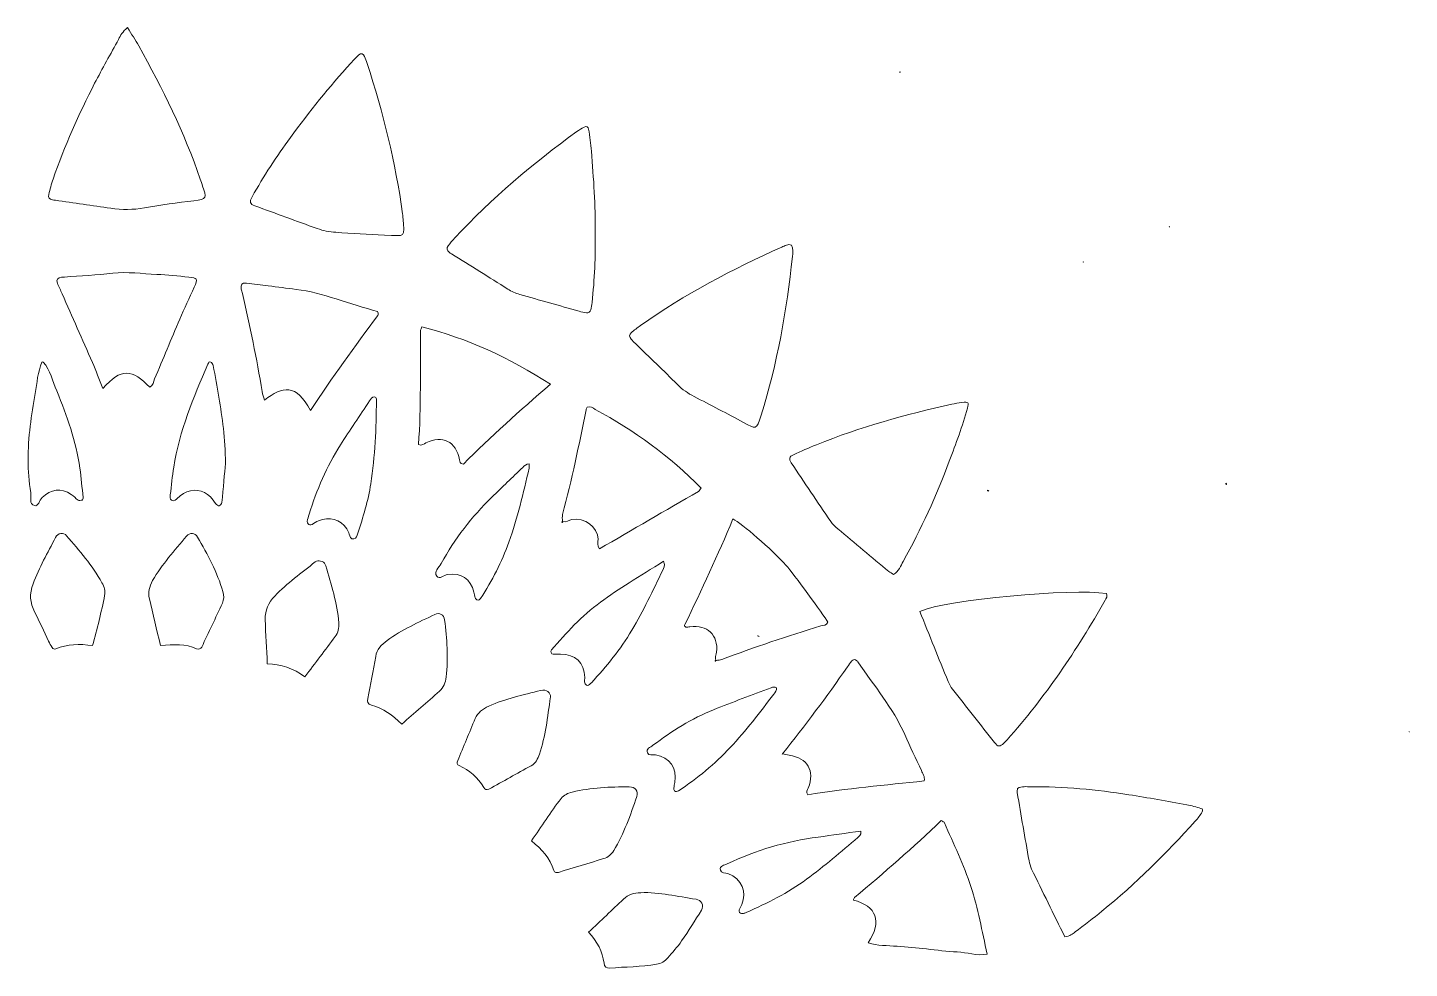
# Model space of a CAD drawing. Extents: x 352 to 2649, y -2711 to -288.
# Drawn here: x 2001 to 2575, y -930 to -540 of the extents above; entities that cross this region are included whole.
import ezdxf

# ---------------------------------------------------------------- set-up
doc = ezdxf.new("R2010")
doc.units = 0
doc.header["$MEASUREMENT"] = 0
doc.layers.add('Layer 1', color=7, linetype='Continuous')

# ---------------------------------------------------------------- blocks, each defined once
blk = doc.blocks.new('block 2')
at = {"layer": 'Layer 1', "true_color": 0xffffff}
h = blk.add_hatch(color=7, dxfattribs=at)
h.dxf.hatch_style = 2
edge = h.paths.add_edge_path()
edge.add_spline(control_points=[(2363.32, -558.13), (2363.32, -558.08), (2363.32, -558.04), (2363.33, -557.99), (2363.28, -557.98), (2363.24, -557.97), (2363.2, -557.95), (2363.23, -558.05), (2363.27, -558.15), (2363.31, -558.25), (2363.31, -558.21), (2363.31, -558.17), (2363.32, -558.13)], knot_values=[0, 0, 0, 0, 1, 1, 1, 2, 2, 2, 3, 3, 3, 4, 4, 4, 4], degree=3, periodic=1)
h = blk.add_hatch(color=7, dxfattribs=at)
h.dxf.hatch_style = 2
edge = h.paths.add_edge_path()
edge.add_spline(control_points=[(2475.15, -622.2), (2475.13, -622.19), (2475.1, -622.2), (2475.08, -622.19), (2475.06, -622.23), (2475.04, -622.26), (2475.02, -622.29), (2475.08, -622.3), (2475.12, -622.31), (2475.19, -622.33), (2475.17, -622.28), (2475.17, -622.24), (2475.15, -622.2)], knot_values=[0, 0, 0, 0, 1, 1, 1, 2, 2, 2, 3, 3, 3, 4, 4, 4, 4], degree=3, periodic=1)
h = blk.add_hatch(color=7, dxfattribs=at)
h.dxf.hatch_style = 2
edge = h.paths.add_edge_path()
edge.add_spline(control_points=[(2439.46, -637.02), (2439.4, -636.96), (2439.33, -636.91), (2439.27, -636.85), (2439.19, -636.99), (2439.22, -637.07), (2439.46, -637.02)], knot_values=[0, 0, 0, 0, 1, 1, 1, 2, 2, 2, 2], degree=3, periodic=1)
h = blk.add_hatch(color=7, dxfattribs=at)
h.dxf.hatch_style = 2
edge = h.paths.add_edge_path()
edge.add_spline(control_points=[(2498.72, -728.99), (2498.55, -728.74), (2498.43, -728.8), (2498.47, -729.15), (2498.47, -729.21), (2498.6, -729.27), (2498.72, -729.32), (2498.73, -729.32), (2498.74, -729.33), (2498.75, -729.33), (2498.79, -729.35), (2498.82, -729.36), (2498.85, -729.38), (2498.83, -729.34), (2498.83, -729.3), (2498.81, -729.26), (2498.79, -729.22), (2498.78, -729.18), (2498.77, -729.14), (2498.77, -729.12), (2498.79, -729.1), (2498.78, -729.08), (2498.76, -729.04), (2498.74, -729.02), (2498.72, -728.99)], knot_values=[0, 0, 0, 0, 1, 1, 1, 2, 2, 2, 3, 3, 3, 4, 4, 4, 5, 5, 5, 6, 6, 6, 7, 7, 7, 8, 8, 8, 8], degree=3, periodic=1)
h = blk.add_hatch(color=7, dxfattribs=at)
h.dxf.hatch_style = 2
edge = h.paths.add_edge_path()
edge.add_spline(control_points=[(2304.4, -792.22), (2304.33, -792.21), (2304.26, -792.2), (2304.19, -792.18), (2304.38, -792.27), (2304.58, -792.35), (2304.78, -792.43), (2304.65, -792.38), (2304.51, -792.32), (2304.38, -792.26), (2304.38, -792.25), (2304.39, -792.23), (2304.4, -792.22)], knot_values=[0, 0, 0, 0, 1, 1, 1, 2, 2, 2, 3, 3, 3, 4, 4, 4, 4], degree=3, periodic=1)
h = blk.add_hatch(color=7, dxfattribs=at)
h.dxf.hatch_style = 2
edge = h.paths.add_edge_path()
edge.add_spline(control_points=[(2574.53, -831.97), (2574.58, -832.01), (2574.62, -832.04), (2574.67, -832.08), (2574.65, -832.03), (2574.65, -832), (2574.63, -831.95), (2574.62, -831.95), (2574.6, -831.95), (2574.59, -831.96), (2574.57, -831.96), (2574.55, -831.97), (2574.53, -831.97)], knot_values=[0, 0, 0, 0, 1, 1, 1, 2, 2, 2, 3, 3, 3, 4, 4, 4, 4], degree=3, periodic=1)
at = {"layer": 'Layer 1', "lineweight": 0}
for points, knots in [([(2009.95, -608.94), (2010.47, -606.75), (2011.06, -604.59), (2011.78, -602.5), (2016.56, -588.82), (2022.34, -575.57), (2029.02, -562.72), (2032.21, -556.59), (2035.61, -550.54), (2038.93, -544.48), (2039.8, -542.89), (2040.54, -541.18), (2042.7, -539.59), (2044.36, -542.32), (2045.89, -544.7), (2047.29, -547.16), (2057.32, -564.92), (2066.18, -583.23), (2072.86, -602.54), (2073.19, -603.5), (2073.49, -604.46), (2073.84, -605.42), (2075.46, -610.07), (2075.67, -610.97), (2070.2, -611.49), (2063.32, -612.17), (2056.49, -613.37), (2049.66, -614.48), (2044.99, -615.24), (2040.37, -615.33), (2035.68, -614.61), (2028.04, -613.43), (2020.38, -612.38), (2012.72, -611.27), (2012.33, -611.23), (2011.91, -611.18), (2011.52, -611.1), (2010.34, -610.86), (2009.69, -610.07), (2009.95, -608.94)], [0, 0, 0, 0, 1, 1, 1, 2, 2, 2, 3, 3, 3, 4, 4, 4, 5, 5, 5, 6, 6, 6, 7, 7, 7, 8, 8, 8, 9, 9, 9, 10, 10, 10, 11, 11, 11, 12, 12, 12, 13, 13, 13, 13]), ([(2094.35, -609.87), (2099.09, -601.3), (2104.54, -593.16), (2110.28, -585.24), (2118.09, -574.5), (2126.43, -564.18), (2135.31, -554.34), (2136.4, -553.12), (2137.56, -551.96), (2138.73, -550.83), (2139.56, -550.06), (2140.57, -550.41), (2141.05, -551.59), (2141.42, -552.53), (2141.81, -553.47), (2142.12, -554.45), (2148.77, -574.83), (2153.86, -595.6), (2156.82, -616.86), (2156.87, -617.25), (2156.91, -617.66), (2156.95, -618.08), (2157.65, -627.42), (2158.39, -626.06), (2149.27, -625.74), (2142.55, -625.37), (2135.83, -625), (2129.11, -624.6), (2126.45, -624.45), (2123.85, -623.95), (2121.34, -623.03), (2112.72, -619.91), (2104.13, -616.77), (2095.53, -613.61), (2093.41, -612.82), (2093.15, -612.06), (2094.35, -609.87)], [0, 0, 0, 0, 1, 1, 1, 2, 2, 2, 3, 3, 3, 4, 4, 4, 5, 5, 5, 6, 6, 6, 7, 7, 7, 8, 8, 8, 9, 9, 9, 10, 10, 10, 11, 11, 11, 12, 12, 12, 12]), ([(2363.32, -558.13), (2363.32, -558.08), (2363.32, -558.04), (2363.33, -557.99), (2363.28, -557.98), (2363.24, -557.97), (2363.2, -557.95), (2363.23, -558.05), (2363.27, -558.15), (2363.31, -558.25), (2363.31, -558.21), (2363.31, -558.17), (2363.32, -558.13)], [0, 0, 0, 0, 1, 1, 1, 2, 2, 2, 3, 3, 3, 4, 4, 4, 4]), ([(2175.7, -630.23), (2176.59, -629.12), (2177.49, -628.01), (2178.47, -626.96), (2193.81, -610.49), (2210.87, -595.97), (2229.09, -582.8), (2230.1, -582.08), (2231.12, -581.42), (2232.21, -580.88), (2233.06, -580.44), (2233.87, -580.81), (2234.02, -581.77), (2234.48, -584.8), (2234.98, -587.81), (2235.2, -590.87), (2236.03, -602.26), (2237.03, -613.63), (2236.73, -624.41), (2236.88, -634.66), (2236.55, -644.24), (2235.44, -653.78), (2235.33, -654.78), (2235.24, -655.81), (2234.96, -656.79), (2234.72, -657.59), (2234.02, -658.12), (2233.11, -657.99), (2232.1, -657.86), (2231.1, -657.66), (2230.12, -657.38), (2221.89, -655.06), (2213.66, -652.71), (2205.44, -650.39), (2203.67, -649.89), (2202.03, -649.15), (2200.46, -648.17), (2192.72, -643.26), (2184.93, -638.39), (2177.16, -633.53), (2176.81, -633.31), (2176.42, -633.13), (2176.11, -632.87), (2175.26, -632.13), (2174.91, -631.24), (2175.7, -630.23)], [0, 0, 0, 0, 1, 1, 1, 2, 2, 2, 3, 3, 3, 4, 4, 4, 5, 5, 5, 6, 6, 6, 7, 7, 7, 8, 8, 8, 9, 9, 9, 10, 10, 10, 11, 11, 11, 12, 12, 12, 13, 13, 13, 14, 14, 14, 15, 15, 15, 15]), ([(2475.15, -622.2), (2475.13, -622.19), (2475.1, -622.2), (2475.08, -622.19), (2475.06, -622.23), (2475.04, -622.26), (2475.02, -622.29), (2475.08, -622.3), (2475.12, -622.31), (2475.19, -622.33), (2475.17, -622.28), (2475.17, -622.24), (2475.15, -622.2)], [0, 0, 0, 0, 1, 1, 1, 2, 2, 2, 3, 3, 3, 4, 4, 4, 4]), ([(2251.7, -666.32), (2252.9, -665.25), (2254.21, -664.25), (2255.54, -663.31), (2273.93, -650.35), (2293.68, -639.81), (2314.23, -630.78), (2315.5, -630.23), (2316.74, -629.27), (2318.29, -629.93), (2319.08, -631.45), (2318.79, -633.09), (2318.62, -634.71), (2316.18, -657.03), (2312.38, -679.07), (2305.64, -700.56), (2303.65, -706.87), (2303.41, -706.34), (2298.37, -703.61), (2291.56, -699.9), (2284.69, -696.33), (2277.82, -692.79), (2275.24, -691.48), (2272.97, -689.87), (2270.92, -687.82), (2265.14, -682.08), (2259.27, -676.43), (2253.42, -670.73), (2252.83, -670.16), (2252.24, -669.6), (2251.68, -669.01), (2250.85, -668.11), (2250.82, -667.11), (2251.7, -666.32)], [0, 0, 0, 0, 1, 1, 1, 2, 2, 2, 3, 3, 3, 4, 4, 4, 5, 5, 5, 6, 6, 6, 7, 7, 7, 8, 8, 8, 9, 9, 9, 10, 10, 10, 11, 11, 11, 11]), ([(2032.43, -689.45), (2030.94, -685.76), (2029.59, -682.16), (2028.06, -678.63), (2023.92, -669.12), (2019.73, -659.65), (2015.54, -650.18), (2014.88, -648.69), (2014.16, -647.23), (2013.55, -645.7), (2013.01, -644.31), (2013.64, -643.48), (2015.25, -643.26), (2015.67, -643.22), (2016.06, -643.22), (2016.48, -643.17), (2023.17, -642.67), (2029.87, -642.39), (2036.53, -641.6), (2042.66, -640.88), (2048.7, -641.82), (2054.77, -642.06), (2059.24, -642.23), (2063.67, -642.8), (2068.15, -643.17), (2071.59, -643.48), (2071.9, -643.98), (2070.37, -647.38), (2068.39, -651.83), (2066.23, -656.22), (2064.31, -660.72), (2060.79, -668.92), (2057.41, -677.21), (2053.9, -685.44), (2053.37, -686.66), (2053.35, -688.23), (2051.93, -688.97), (2044.64, -681.2), (2039.98, -680.92), (2032.43, -689.45)], [0, 0, 0, 0, 1, 1, 1, 2, 2, 2, 3, 3, 3, 4, 4, 4, 5, 5, 5, 6, 6, 6, 7, 7, 7, 8, 8, 8, 9, 9, 9, 10, 10, 10, 11, 11, 11, 12, 12, 12, 13, 13, 13, 13]), ([(2439.46, -637.02), (2439.4, -636.96), (2439.33, -636.91), (2439.27, -636.85), (2439.19, -636.99), (2439.22, -637.07), (2439.46, -637.02)], [0, 0, 0, 0, 1, 1, 1, 2, 2, 2, 2]), ([(2091.99, -645.7), (2095.03, -646.05), (2098.06, -646.44), (2101.09, -646.82), (2104.93, -647.3), (2108.77, -647.82), (2112.62, -648.28), (2118.31, -648.93), (2123.79, -650.53), (2129.22, -652.27), (2135.02, -654.13), (2140.85, -655.85), (2146.41, -657.55), (2146.61, -658.16), (2146.7, -658.34), (2146.7, -658.51), (2146.7, -658.71), (2146.68, -658.95), (2146.57, -659.1), (2136.97, -672.02), (2127.52, -685.04), (2118.57, -698.62), (2112.55, -687.42), (2107.12, -688.36), (2099.52, -694.27), (2099.15, -693.05), (2098.65, -691.92), (2098.48, -690.74), (2096.4, -677.04), (2093.37, -663.51), (2090.31, -649.98), (2090.18, -649.39), (2089.97, -648.8), (2089.86, -648.21), (2089.46, -646.27), (2090.12, -645.48), (2091.99, -645.7)], [0, 0, 0, 0, 1, 1, 1, 2, 2, 2, 3, 3, 3, 4, 4, 4, 5, 5, 5, 6, 6, 6, 7, 7, 7, 8, 8, 8, 9, 9, 9, 10, 10, 10, 11, 11, 11, 12, 12, 12, 12]), ([(2164.26, -665.23), (2164.29, -664.88), (2164.59, -664.51), (2164.87, -663.92), (2183.75, -668.66), (2201.18, -676.69), (2218.18, -687.73), (2205.42, -698.6), (2193.44, -709.64), (2182.07, -720.83), (2180.37, -720.79), (2180.63, -719.8), (2180.5, -719.11), (2178.9, -711.4), (2173.49, -708.65), (2166.51, -712.01), (2165.62, -712.45), (2164.9, -713.32), (2163.43, -712.78), (2164.61, -697.02), (2164, -681.12), (2164.26, -665.23)], [0, 0, 0, 0, 1, 1, 1, 2, 2, 2, 3, 3, 3, 4, 4, 4, 5, 5, 5, 6, 6, 6, 7, 7, 7, 7]), ([(2004.36, -691.5), (2005.08, -687.14), (2005.39, -682.67), (2007.14, -678.52), (2007.18, -678.43), (2007.64, -678.37), (2007.7, -678.46), (2010.61, -681.97), (2011.61, -686.4), (2013.29, -690.5), (2017.57, -700.86), (2021.3, -711.43), (2022.87, -722.6), (2023.44, -726.63), (2023.81, -730.69), (2024.22, -734.75), (2024.26, -735.1), (2024.02, -735.71), (2023.78, -735.8), (2023.26, -735.95), (2022.52, -736.04), (2022.13, -735.78), (2021.12, -735.1), (2020.36, -734.1), (2019.33, -733.42), (2015.03, -730.56), (2010.95, -731.22), (2007.18, -734.79), (2006.05, -735.89), (2005.67, -738.55), (2004.08, -738.11), (2001.59, -737.41), (2002.79, -734.66), (2002.49, -732.79), (2001.72, -728.16), (2001.31, -723.49), (2001.48, -719.3), (2001.2, -709.57), (2002.86, -700.54), (2004.36, -691.5)], [0, 0, 0, 0, 1, 1, 1, 2, 2, 2, 3, 3, 3, 4, 4, 4, 5, 5, 5, 6, 6, 6, 7, 7, 7, 8, 8, 8, 9, 9, 9, 10, 10, 10, 11, 11, 11, 12, 12, 12, 13, 13, 13, 13]), ([(2077.22, -678.46), (2077.68, -678.7), (2078.1, -679.37), (2078.18, -679.9), (2079.06, -684.28), (2079.93, -688.69), (2080.6, -693.12), (2081.91, -701.56), (2083.27, -710.01), (2083.31, -720.57), (2082.94, -724.69), (2082.42, -730.78), (2081.8, -736.85), (2081.76, -737.35), (2081.19, -738.05), (2080.74, -738.16), (2080.32, -738.24), (2079.6, -737.81), (2079.25, -737.39), (2078.47, -736.45), (2077.94, -735.3), (2077.09, -734.45), (2074.06, -731.39), (2069.63, -730.85), (2065.9, -733.03), (2065.05, -733.53), (2064.28, -734.25), (2063.52, -734.93), (2062.78, -735.6), (2062.04, -736.5), (2060.94, -735.84), (2060.18, -735.38), (2060.33, -734.42), (2060.42, -733.64), (2060.88, -729.8), (2061.21, -725.94), (2061.82, -722.12), (2064.22, -707.08), (2070.04, -693.21), (2076, -679.35), (2076.24, -678.8), (2076.59, -678.15), (2077.22, -678.46)], [0, 0, 0, 0, 1, 1, 1, 2, 2, 2, 3, 3, 3, 4, 4, 4, 5, 5, 5, 6, 6, 6, 7, 7, 7, 8, 8, 8, 9, 9, 9, 10, 10, 10, 11, 11, 11, 12, 12, 12, 13, 13, 13, 14, 14, 14, 14]), ([(2145.98, -694.38), (2145.85, -705.97), (2145.43, -717.54), (2143.62, -729.01), (2142.53, -736.06), (2140.46, -742.85), (2138.21, -749.61), (2137.93, -750.51), (2137.69, -751.75), (2136.55, -751.92), (2135.22, -752.14), (2135.07, -750.92), (2134.7, -749.98), (2134.41, -749.22), (2134.09, -748.48), (2133.63, -747.8), (2130.94, -743.76), (2126.38, -742.45), (2121.89, -744.42), (2120.97, -744.81), (2120.12, -745.42), (2119.25, -745.9), (2118.66, -746.23), (2118.03, -746.12), (2117.59, -745.68), (2117.35, -745.44), (2117.22, -744.96), (2117.28, -744.66), (2117.46, -743.65), (2117.68, -742.65), (2117.98, -741.69), (2121.26, -731.61), (2125.25, -721.86), (2131.01, -712.91), (2134.96, -706.76), (2139.06, -700.69), (2143.14, -694.62), (2143.64, -693.86), (2144.06, -692.79), (2145.19, -692.86), (2146.07, -693.14), (2146, -693.84), (2145.98, -694.38)], [0, 0, 0, 0, 1, 1, 1, 2, 2, 2, 3, 3, 3, 4, 4, 4, 5, 5, 5, 6, 6, 6, 7, 7, 7, 8, 8, 8, 9, 9, 9, 10, 10, 10, 11, 11, 11, 12, 12, 12, 13, 13, 13, 14, 14, 14, 14]), ([(2280.7, -730.82), (2280.33, -731.3), (2280.06, -731.91), (2279.58, -732.2), (2265.92, -740.16), (2252.22, -748.11), (2238.54, -756.05), (2237.3, -754.78), (2237.99, -753.3), (2237.95, -751.99), (2237.82, -747.04), (2232.34, -742.74), (2227.13, -743.87), (2225.82, -744.16), (2224.64, -745.16), (2223.18, -744.68), (2223.18, -744.68), (2223.18, -744.77), (2223.18, -744.77), (2223.13, -744.77), (2223.11, -744.79), (2223.07, -744.81), (2223.07, -744.92), (2223.09, -744.98), (2223.13, -745.03), (2223.48, -744.94), (2223.29, -745.16), (2223.13, -745.03), (2223.09, -745.03), (2223.07, -745.05), (2223, -745.07), (2222.7, -745.18), (2222.65, -744.9), (2223.07, -744.81), (2223.05, -744.74), (2223.05, -744.72), (2223.05, -744.66), (2223.09, -744.66), (2223.13, -744.66), (2223.18, -744.68), (2223.18, -743.72), (2223, -742.69), (2223.24, -741.78), (2227.04, -727.42), (2230.05, -712.89), (2232.98, -698.33), (2233.04, -697.94), (2233.26, -697.57), (2233.41, -697.2), (2234.76, -696.63), (2235.75, -697.53), (2236.79, -698.12), (2252.88, -707.02), (2267.78, -717.49), (2280.7, -730.82)], [0, 0, 0, 0, 1, 1, 1, 2, 2, 2, 3, 3, 3, 4, 4, 4, 5, 5, 5, 6, 6, 6, 7, 7, 7, 8, 8, 8, 9, 9, 9, 10, 10, 10, 11, 11, 11, 12, 12, 12, 13, 13, 13, 14, 14, 14, 15, 15, 15, 16, 16, 16, 17, 17, 17, 18, 18, 18, 18]), ([(2328.59, -712.82), (2346.79, -705.49), (2365.6, -700.25), (2384.71, -696), (2386.11, -695.69), (2387.53, -695.52), (2388.95, -695.3), (2391.59, -694.91), (2391.94, -695.23), (2391.28, -697.64), (2389.23, -705.1), (2386.46, -712.34), (2383.73, -719.59), (2378.34, -733.92), (2372.1, -747.89), (2364.6, -761.24), (2363.53, -763.14), (2362.81, -765.37), (2360.6, -766.67), (2359.93, -766.26), (2359.18, -765.93), (2358.59, -765.41), (2351.52, -759.54), (2344.48, -753.65), (2337.47, -747.71), (2336.4, -746.82), (2335.29, -745.84), (2334.51, -744.68), (2329.01, -736.58), (2323.55, -728.45), (2318.12, -720.31), (2317.05, -718.67), (2317.27, -717.78), (2319.06, -716.95), (2322.2, -715.51), (2325.38, -714.13), (2328.59, -712.82)], [0, 0, 0, 0, 1, 1, 1, 2, 2, 2, 3, 3, 3, 4, 4, 4, 5, 5, 5, 6, 6, 6, 7, 7, 7, 8, 8, 8, 9, 9, 9, 10, 10, 10, 11, 11, 11, 12, 12, 12, 12]), ([(2209.34, -722.6), (2206.9, -732.9), (2204.54, -743.24), (2200.94, -753.21), (2197.98, -761.48), (2193.96, -769.27), (2189.2, -776.67), (2188.88, -777.17), (2188.35, -777.56), (2187.7, -777.24), (2187.37, -777.08), (2187.04, -776.71), (2186.93, -776.36), (2186.72, -775.6), (2186.67, -774.77), (2186.45, -773.98), (2184.99, -768.42), (2181.22, -766), (2175.52, -766.7), (2173.95, -766.89), (2172.12, -768.9), (2171.05, -767.44), (2169.61, -765.52), (2171.88, -763.82), (2172.8, -762.16), (2178.45, -751.9), (2185.56, -742.76), (2193.9, -734.58), (2198.13, -730.43), (2202.41, -726.35), (2206.66, -722.25), (2207.38, -721.55), (2208.1, -720.79), (2209.37, -720.81), (2209.37, -721.4), (2209.5, -722.03), (2209.34, -722.6)], [0, 0, 0, 0, 1, 1, 1, 2, 2, 2, 3, 3, 3, 4, 4, 4, 5, 5, 5, 6, 6, 6, 7, 7, 7, 8, 8, 8, 9, 9, 9, 10, 10, 10, 11, 11, 11, 12, 12, 12, 12]), ([(2400.05, -732.02), (2400.1, -732.05), (2400.14, -732.07), (2400.18, -732.07), (2400.18, -732.09), (2400.18, -732.09), (2400.18, -732.11), (2400.14, -732.09), (2400.1, -732.05), (2400.05, -732.02), (2399.94, -732), (2399.83, -731.98), (2399.73, -731.94), (2399.66, -731.89), (2399.62, -731.81), (2399.55, -731.72), (2399.73, -731.83), (2399.88, -731.94), (2400.05, -732.02)], [0, 0, 0, 0, 1, 1, 1, 2, 2, 2, 3, 3, 3, 4, 4, 4, 5, 5, 5, 6, 6, 6, 6]), ([(2498.72, -728.99), (2498.55, -728.74), (2498.43, -728.8), (2498.47, -729.15), (2498.47, -729.21), (2498.6, -729.27), (2498.72, -729.32), (2498.73, -729.32), (2498.74, -729.33), (2498.75, -729.33), (2498.79, -729.35), (2498.82, -729.36), (2498.85, -729.38), (2498.83, -729.34), (2498.83, -729.3), (2498.81, -729.26), (2498.79, -729.22), (2498.78, -729.18), (2498.77, -729.14), (2498.77, -729.12), (2498.79, -729.1), (2498.78, -729.08), (2498.76, -729.04), (2498.74, -729.02), (2498.72, -728.99)], [0, 0, 0, 0, 1, 1, 1, 2, 2, 2, 3, 3, 3, 4, 4, 4, 5, 5, 5, 6, 6, 6, 7, 7, 7, 8, 8, 8, 8]), ([(2330.34, -788.08), (2316.57, -792.44), (2302.8, -796.81), (2289.32, -802.02), (2288.6, -802.31), (2287.74, -802.26), (2286.94, -802.39), (2286.98, -802.44), (2286.98, -802.48), (2287.02, -802.52), (2286.96, -802.48), (2286.92, -802.46), (2286.87, -802.44), (2286.72, -802.55), (2286.68, -802.63), (2286.68, -802.7), (2286.63, -802.68), (2286.61, -802.63), (2286.54, -802.59), (2286.37, -802.46), (2286.59, -802.28), (2286.87, -802.44), (2286.89, -802.42), (2286.92, -802.39), (2286.94, -802.39), (2286.76, -802.07), (2286.7, -801.72), (2286.7, -801.39), (2286.7, -800.6), (2287.05, -799.82), (2287.13, -799.01), (2287.9, -791.79), (2283.4, -787.51), (2276.03, -788.45), (2275.46, -788.52), (2274.87, -788.54), (2274.39, -788.56), (2274.13, -788.34), (2273.89, -788.25), (2273.84, -788.1), (2273.78, -787.93), (2273.89, -787.71), (2273.98, -787.51), (2281, -773.07), (2287.74, -758.49), (2293.94, -743.65), (2297.61, -745.4), (2309.87, -756.18), (2316, -762.92), (2318.88, -766.11), (2331.54, -783.34), (2333.3, -786.51), (2332.82, -787.97), (2331.36, -787.75), (2330.34, -788.08)], [0, 0, 0, 0, 1, 1, 1, 2, 2, 2, 3, 3, 3, 4, 4, 4, 5, 5, 5, 6, 6, 6, 7, 7, 7, 8, 8, 8, 9, 9, 9, 10, 10, 10, 11, 11, 11, 12, 12, 12, 13, 13, 13, 14, 14, 14, 15, 15, 15, 16, 16, 16, 17, 17, 17, 18, 18, 18, 18]), ([(2003.45, -770.58), (2005.96, -763.84), (2009.49, -757.66), (2012.77, -751.33), (2013.75, -749.44), (2016.1, -749.11), (2017.37, -750.61), (2022.61, -756.86), (2028.13, -762.88), (2032.05, -770.14), (2032.97, -771.85), (2033.54, -773.5), (2033.17, -775.38), (2031.77, -782.34), (2030.11, -789.24), (2028.15, -796.26), (2022.72, -795.41), (2017.72, -795.56), (2012.92, -797.64), (2012.29, -797.92), (2011.7, -797.57), (2011.37, -797.05), (2010.82, -796.18), (2010.37, -795.26), (2009.93, -794.34), (2007.99, -790.31), (2006.11, -786.23), (2004.08, -782.23), (2002.16, -778.41), (2001.86, -774.81), (2003.45, -770.58)], [0, 0, 0, 0, 1, 1, 1, 2, 2, 2, 3, 3, 3, 4, 4, 4, 5, 5, 5, 6, 6, 6, 7, 7, 7, 8, 8, 8, 9, 9, 9, 10, 10, 10, 10]), ([(2053.09, -769.25), (2057, -762.48), (2062.17, -756.72), (2067.14, -750.79), (2068.49, -749.2), (2070.72, -749.33), (2071.75, -751.16), (2075.83, -758.43), (2079.93, -765.71), (2082.24, -773.83), (2082.72, -775.47), (2082.7, -777.1), (2082.02, -778.61), (2079.21, -784.72), (2076.35, -790.79), (2073.45, -796.85), (2073.08, -797.64), (2072.23, -797.94), (2071.35, -797.55), (2066.77, -795.46), (2061.93, -795.67), (2056.38, -796.22), (2054.75, -789.48), (2053.15, -783.17), (2051.74, -776.82), (2051.15, -774.18), (2051.65, -771.74), (2053.09, -769.25)], [0, 0, 0, 0, 1, 1, 1, 2, 2, 2, 3, 3, 3, 4, 4, 4, 5, 5, 5, 6, 6, 6, 7, 7, 7, 8, 8, 8, 9, 9, 9, 9]), ([(2120.56, -761.48), (2121.76, -760.5), (2123.98, -761.13), (2124.73, -762.51), (2124.83, -762.68), (2124.92, -762.86), (2124.99, -763.05), (2127.1, -770.89), (2129.81, -778.57), (2130.33, -786.77), (2130.46, -788.95), (2130.09, -790.81), (2128.83, -792.49), (2124.73, -798.01), (2120.56, -803.49), (2116.28, -809.14), (2111.46, -805.56), (2106.33, -804.12), (2100.68, -803.83), (2100.37, -797.55), (2100.02, -791.48), (2099.81, -785.42), (2099.68, -781.6), (2101.09, -778.52), (2103.82, -775.64), (2108.91, -770.32), (2114.86, -766.06), (2120.56, -761.48)], [0, 0, 0, 0, 1, 1, 1, 2, 2, 2, 3, 3, 3, 4, 4, 4, 5, 5, 5, 6, 6, 6, 7, 7, 7, 8, 8, 8, 9, 9, 9, 9]), ([(2264.77, -764.86), (2260.75, -773.35), (2256.72, -781.82), (2251.94, -789.89), (2247.25, -797.86), (2241.42, -804.93), (2235.18, -811.67), (2235.03, -811.82), (2234.9, -811.97), (2234.72, -812.1), (2234.26, -812.43), (2233.85, -813.13), (2233.22, -812.72), (2232.78, -812.41), (2232.39, -811.82), (2232.28, -811.3), (2232.15, -810.75), (2232.47, -810.1), (2232.43, -809.51), (2232.15, -803.2), (2228.63, -799.82), (2222.35, -799.78), (2221.32, -799.78), (2220.32, -799.88), (2219.32, -799.86), (2218.55, -799.84), (2218.03, -798.62), (2218.6, -798.01), (2221.74, -794.52), (2224.81, -790.98), (2228.09, -787.64), (2234.87, -780.79), (2242.69, -775.25), (2250.82, -770.14), (2255.47, -767.24), (2260.14, -764.34), (2265.14, -761.22), (2265.92, -763.18), (2265.16, -764.01), (2264.77, -764.86)], [0, 0, 0, 0, 1, 1, 1, 2, 2, 2, 3, 3, 3, 4, 4, 4, 5, 5, 5, 6, 6, 6, 7, 7, 7, 8, 8, 8, 9, 9, 9, 10, 10, 10, 11, 11, 11, 12, 12, 12, 13, 13, 13, 13]), ([(2448.97, -774.57), (2449.5, -775.66), (2448.84, -776.56), (2448.38, -777.39), (2436.69, -798.05), (2423.51, -817.65), (2407.69, -835.39), (2407.28, -835.84), (2406.86, -836.28), (2406.42, -836.72), (2404.7, -838.35), (2403.98, -838.35), (2402.47, -836.46), (2396.67, -829.08), (2390.87, -821.7), (2385.08, -814.31), (2384.34, -813.37), (2383.69, -812.3), (2383.23, -811.19), (2379.32, -801.56), (2375.46, -791.92), (2371.51, -782.04), (2382.77, -777.04), (2434.53, -772.48), (2448.97, -774.57)], [0, 0, 0, 0, 1, 1, 1, 2, 2, 2, 3, 3, 3, 4, 4, 4, 5, 5, 5, 6, 6, 6, 7, 7, 7, 8, 8, 8, 8]), ([(2174.26, -785.51), (2175.15, -793.4), (2175.92, -801.3), (2174.89, -809.27), (2174.58, -811.58), (2173.93, -813.61), (2172.14, -815.18), (2166.95, -819.72), (2161.75, -824.24), (2156.47, -828.84), (2152.66, -825.11), (2148.75, -822.25), (2143.88, -821.01), (2142.29, -820.59), (2142.14, -819.48), (2142.38, -818.21), (2143.45, -812.41), (2144.65, -806.63), (2145.65, -800.8), (2146.2, -797.75), (2147.96, -795.83), (2150.41, -794.08), (2156.56, -789.63), (2163.46, -786.57), (2170.22, -783.28), (2172.08, -782.38), (2174.02, -783.43), (2174.26, -785.51)], [0, 0, 0, 0, 1, 1, 1, 2, 2, 2, 3, 3, 3, 4, 4, 4, 5, 5, 5, 6, 6, 6, 7, 7, 7, 8, 8, 8, 9, 9, 9, 9]), ([(2304.4, -792.22), (2304.33, -792.21), (2304.26, -792.2), (2304.19, -792.18), (2304.38, -792.27), (2304.58, -792.35), (2304.78, -792.43), (2304.65, -792.38), (2304.51, -792.32), (2304.38, -792.26), (2304.38, -792.25), (2304.39, -792.23), (2304.4, -792.22)], [0, 0, 0, 0, 1, 1, 1, 2, 2, 2, 3, 3, 3, 4, 4, 4, 4]), ([(2286.68, -802.72), (2286.89, -802.92), (2286.68, -802.9), (2286.68, -802.72), (2286.68, -802.72), (2286.68, -802.72), (2286.68, -802.72)], [0, 0, 0, 0, 1, 1, 1, 2, 2, 2, 2]), ([(2373.28, -852.43), (2357.22, -854.17), (2341.05, -855.59), (2325.08, -858.17), (2323.88, -857.05), (2324.9, -856.25), (2325.21, -855.42), (2327.96, -848.13), (2324.95, -842.96), (2317.27, -841.74), (2316.35, -841.61), (2315.43, -841.41), (2314.52, -841.21), (2314.5, -841.23), (2314.5, -841.23), (2314.5, -841.26), (2314.43, -841.23), (2314.37, -841.21), (2314.3, -841.19), (2314.37, -841.19), (2314.43, -841.21), (2314.52, -841.21), (2323.86, -829.47), (2332.85, -817.41), (2341.44, -805.06), (2342.03, -804.23), (2342.6, -803.35), (2343.28, -802.61), (2343.87, -801.94), (2344.63, -801.83), (2345.37, -802.5), (2345.52, -802.63), (2345.68, -802.79), (2345.79, -802.96), (2352.44, -812.91), (2360.38, -822.03), (2365.21, -833.2), (2367.37, -838.24), (2369.88, -843.13), (2372.17, -848.13), (2372.73, -849.4), (2373.67, -850.57), (2373.28, -852.43)], [0, 0, 0, 0, 1, 1, 1, 2, 2, 2, 3, 3, 3, 4, 4, 4, 5, 5, 5, 6, 6, 6, 7, 7, 7, 8, 8, 8, 9, 9, 9, 10, 10, 10, 11, 11, 11, 12, 12, 12, 13, 13, 13, 14, 14, 14, 14]), ([(2213.58, -841.3), (2212.88, -843.33), (2212.12, -845.07), (2210.2, -846.12), (2204.33, -849.37), (2198.48, -852.62), (2192.61, -855.85), (2191.74, -856.33), (2190.93, -855.9), (2190.51, -855.2), (2188.05, -851.05), (2184.69, -848), (2180.24, -846.08), (2179.43, -845.75), (2179.34, -844.88), (2179.69, -844.01), (2182.13, -838.18), (2184.51, -832.35), (2186.96, -826.55), (2188.03, -823.97), (2190.03, -822.58), (2192.61, -821.4), (2199.5, -818.21), (2206.88, -816.8), (2214.12, -814.85), (2216.65, -814.18), (2218.36, -815.92), (2218.2, -817.56), (2216.92, -826.24), (2216.2, -833.95), (2213.58, -841.3)], [0, 0, 0, 0, 1, 1, 1, 2, 2, 2, 3, 3, 3, 4, 4, 4, 5, 5, 5, 6, 6, 6, 7, 7, 7, 8, 8, 8, 9, 9, 9, 10, 10, 10, 10]), ([(2285.87, -822.86), (2293.79, -819.72), (2301.77, -816.77), (2309.74, -813.74), (2310.52, -813.46), (2311.29, -813.26), (2312.07, -813.72), (2312.23, -814.83), (2311.48, -815.6), (2310.9, -816.36), (2305.11, -823.95), (2299.31, -831.57), (2292.81, -838.57), (2286.39, -845.45), (2279.15, -851.34), (2271.34, -856.53), (2270.79, -856.88), (2270.2, -857.01), (2269.74, -856.51), (2269.5, -856.22), (2269.33, -855.74), (2269.37, -855.4), (2269.46, -854.59), (2269.74, -853.82), (2269.85, -853.02), (2270.77, -846.91), (2267.76, -842.67), (2261.76, -841.61), (2260.62, -841.41), (2258.96, -842.09), (2258.46, -840.82), (2257.81, -839.12), (2259.62, -838.44), (2260.71, -837.63), (2268.56, -831.85), (2276.73, -826.48), (2285.87, -822.86)], [0, 0, 0, 0, 1, 1, 1, 2, 2, 2, 3, 3, 3, 4, 4, 4, 5, 5, 5, 6, 6, 6, 7, 7, 7, 8, 8, 8, 9, 9, 9, 10, 10, 10, 11, 11, 11, 12, 12, 12, 12]), ([(2574.53, -831.97), (2574.58, -832.01), (2574.62, -832.04), (2574.67, -832.08), (2574.65, -832.03), (2574.65, -832), (2574.63, -831.95), (2574.62, -831.95), (2574.6, -831.95), (2574.59, -831.96), (2574.57, -831.96), (2574.55, -831.97), (2574.53, -831.97)], [0, 0, 0, 0, 1, 1, 1, 2, 2, 2, 3, 3, 3, 4, 4, 4, 4]), ([(2222.63, -859.74), (2223.83, -858.23), (2225.32, -857.53), (2227.21, -857.08), (2235.03, -855.18), (2242.97, -854.89), (2250.91, -854.92), (2253.44, -854.92), (2254.77, -856.62), (2254.01, -858.91), (2251.41, -866.65), (2248.71, -874.34), (2244.43, -881.36), (2243.38, -883.06), (2242.1, -884.13), (2240.26, -884.68), (2234.04, -886.6), (2227.83, -888.52), (2221.59, -890.4), (2220.8, -890.64), (2219.84, -890.53), (2219.53, -889.61), (2217.96, -884.55), (2214.67, -880.77), (2210.3, -877.35), (2214.47, -871.37), (2218.23, -865.32), (2222.63, -859.74)], [0, 0, 0, 0, 1, 1, 1, 2, 2, 2, 3, 3, 3, 4, 4, 4, 5, 5, 5, 6, 6, 6, 7, 7, 7, 8, 8, 8, 9, 9, 9, 9]), ([(2458.23, -858.17), (2466.28, -859.43), (2474.29, -860.89), (2482.29, -862.33), (2484.28, -862.68), (2486.24, -863.29), (2488.18, -863.84), (2488.93, -864.04), (2489.04, -864.84), (2488.73, -865.3), (2487.84, -866.65), (2486.9, -867.99), (2485.81, -869.19), (2473.76, -882.5), (2461.06, -895.15), (2447.1, -906.5), (2443.48, -909.44), (2439.72, -912.28), (2436.01, -915.14), (2434.9, -915.99), (2433.81, -916.97), (2431.67, -917.19), (2427, -907.68), (2422.42, -898.38), (2417.88, -889.04), (2417.36, -887.97), (2417.03, -886.75), (2416.81, -885.55), (2415.15, -876.12), (2413.52, -866.7), (2411.92, -857.27), (2411.81, -856.7), (2411.99, -856.09), (2412.03, -855.53), (2413.8, -854.5), (2415.68, -854.89), (2417.49, -854.87), (2431.17, -854.68), (2444.74, -856.07), (2458.23, -858.17)], [0, 0, 0, 0, 1, 1, 1, 2, 2, 2, 3, 3, 3, 4, 4, 4, 5, 5, 5, 6, 6, 6, 7, 7, 7, 8, 8, 8, 9, 9, 9, 10, 10, 10, 11, 11, 11, 12, 12, 12, 13, 13, 13, 13]), ([(2362.13, -921.12), (2358.09, -920.75), (2353.99, -920.97), (2350.04, -919.61), (2356.06, -910.84), (2353.51, -904.34), (2343.91, -901.94), (2344.06, -901.57), (2344.11, -901.07), (2344.39, -900.85), (2356.72, -890.55), (2368.81, -879.94), (2380.39, -868.92), (2381.05, -869.36), (2381.57, -869.51), (2381.7, -869.82), (2385.46, -878.61), (2389.78, -887.23), (2392.72, -896.29), (2395.67, -905.32), (2397.24, -914.79), (2399.49, -924.39), (2394.99, -925.18), (2391.06, -923.58), (2387.05, -923.45), (2382.79, -923.32), (2378.54, -922.65), (2374.28, -922.23), (2370.22, -921.84), (2366.17, -921.49), (2362.13, -921.12)], [0, 0, 0, 0, 1, 1, 1, 2, 2, 2, 3, 3, 3, 4, 4, 4, 5, 5, 5, 6, 6, 6, 7, 7, 7, 8, 8, 8, 9, 9, 9, 10, 10, 10, 10]), ([(2299.46, -907.07), (2299.09, -907.24), (2298.7, -907.41), (2298.31, -907.48), (2297.72, -907.59), (2297.06, -907.68), (2296.71, -907.04), (2296.54, -906.72), (2296.43, -906.24), (2296.54, -905.91), (2296.8, -905.15), (2297.24, -904.43), (2297.56, -903.71), (2299.83, -898.75), (2297.59, -892.99), (2291.85, -890.88), (2290.78, -890.48), (2289.03, -890.85), (2288.73, -889.48), (2288.33, -887.6), (2290.34, -887.43), (2291.5, -886.88), (2303.52, -881.19), (2316.13, -877.52), (2329.31, -875.75), (2335.14, -874.95), (2340.94, -874.14), (2347.01, -873.29), (2347.12, -874.99), (2346.38, -875.45), (2345.79, -875.95), (2338.83, -881.91), (2331.86, -887.82), (2324.47, -893.25), (2316.72, -898.97), (2308.21, -903.23), (2299.46, -907.07)], [0, 0, 0, 0, 1, 1, 1, 2, 2, 2, 3, 3, 3, 4, 4, 4, 5, 5, 5, 6, 6, 6, 7, 7, 7, 8, 8, 8, 9, 9, 9, 10, 10, 10, 11, 11, 11, 12, 12, 12, 12]), ([(2280.87, -906.08), (2278.21, -910.4), (2275.52, -914.72), (2272.64, -918.89), (2270.92, -921.4), (2268.8, -923.63), (2266.84, -925.96), (2265.64, -927.42), (2264.16, -928.23), (2262.21, -928.56), (2255.78, -929.67), (2249.28, -929.63), (2242.79, -930.17), (2241.38, -930.28), (2240.61, -929.58), (2240.42, -928.08), (2239.8, -923.3), (2237.67, -919.22), (2234.04, -915.25), (2239.09, -910.47), (2243.78, -905.97), (2248.51, -901.52), (2250.5, -899.65), (2252.83, -898.95), (2255.67, -898.84), (2263.48, -898.56), (2270.99, -900.43), (2278.6, -901.57), (2280.85, -901.92), (2282.03, -904.19), (2280.87, -906.08)], [0, 0, 0, 0, 1, 1, 1, 2, 2, 2, 3, 3, 3, 4, 4, 4, 5, 5, 5, 6, 6, 6, 7, 7, 7, 8, 8, 8, 9, 9, 9, 10, 10, 10, 10])]:
    blk.add_open_spline(points, degree=3, knots=knots, dxfattribs=at)

msp = doc.modelspace()

# ---------------------------------------------------------------- block references
at = {"layer": 'Layer 1'}
msp.add_blockref('block 2', (0, 0), dxfattribs=at)

doc.saveas('drawing.dxf')
